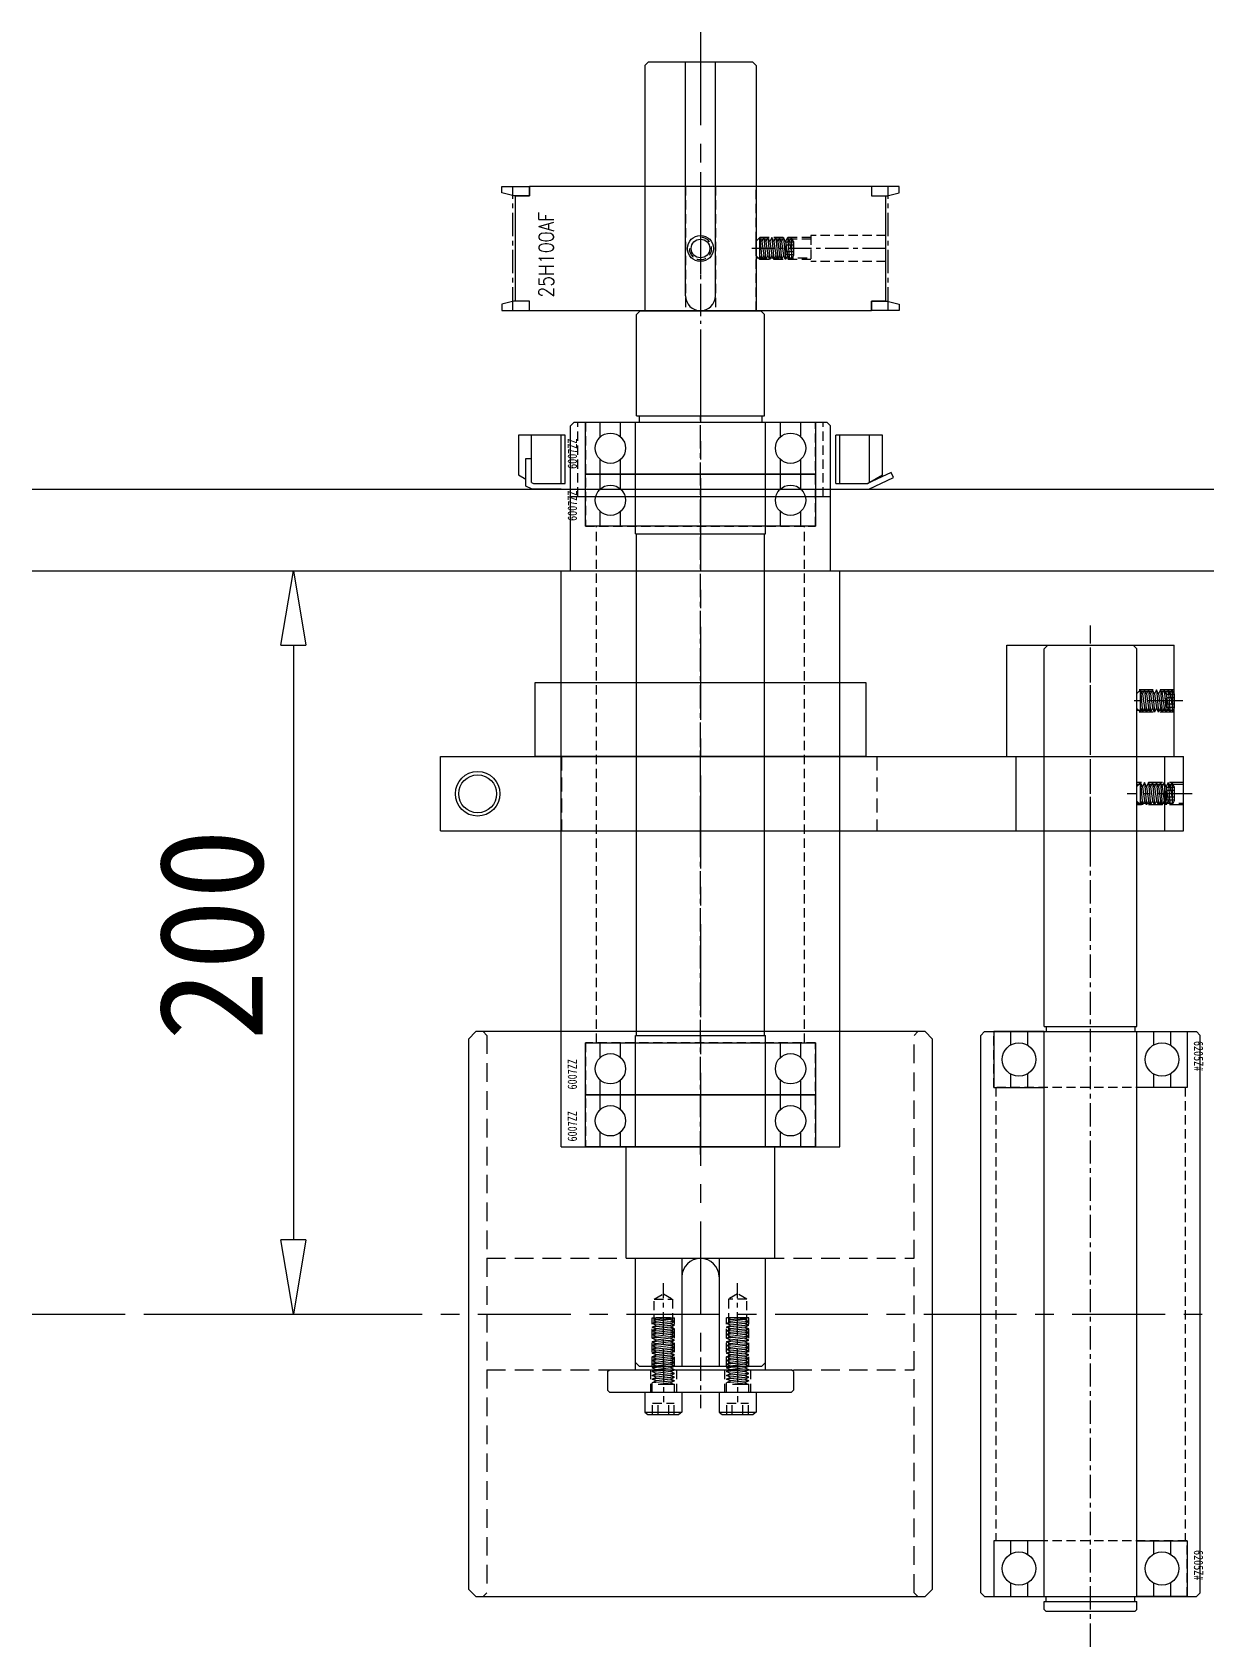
# Model space of a CAD drawing. Extents: x -1323 to 2728, y -2082 to -314.
# Drawn here: x -1322.5 to -1006.3, y -748.1 to -313.6 of the extents above; entities that cross this region are included whole.
import ezdxf

# ---------------------------------------------------------------- set-up
doc = ezdxf.new("R2010")
doc.units = 0
doc.header["$LTSCALE"] = 5
doc.header["$MEASUREMENT"] = 0
doc.linetypes.add('CENTER', pattern=[2, 1.25, -0.25, 0.25, -0.25])
doc.linetypes.add('DASHED', pattern=[0.75, 0.5, -0.25])
doc.layers.get('0').update_dxf_attribs({"linetype": 'CONTINUOUS'})
doc.layers.get('DEFPOINTS').update_dxf_attribs({"linetype": 'CONTINUOUS'})
for name, color, linetype in [('BLOCK', 5, 'CONTINUOUS'), ('CENTER', 1, 'CENTER'), ('DASHED', 2, 'DASHED'), ('DIM', 1, 'CONTINUOUS'), ('MAIN', 3, 'CONTINUOUS'), ('TEMP', 150, 'CONTINUOUS'), ('TEXT', 7, 'CONTINUOUS'), ('VEGETATION', 15, 'CONTINUOUS'), ('圖層1', 7, 'CONTINUOUS')]:
    doc.layers.add(name, color=color, linetype=linetype)
doc.styles.add('CHINESE', font='romans.shx', dxfattribs={"width": 0.85, "height": 4, "bigfont": 'chineset.shx'})
doc.dimstyles.new('WEN', dxfattribs={"dimscale": 0, "dimtxt": 3.5, "dimasz": 2.5, "dimexe": 1.25, "dimexo": 1, "dimgap": 1, "dimtad": 1, "dimtoh": 1, "dimdsep": 46, "dimtxsty": 'Standard', "dimblk1": 'CLOSED', "dimblk2": 'CLOSED', "dimsah": 1, "dimcen": 0.5, "dimclrd": 1, "dimclre": 1, "dimclrt": 1, "dimadec": 0, "dimazin": 0, "dimtfac": 1, "dimtofl": 0, "dimtmove": 0, "dimatfit": 2, "dimldrblk": 'CLOSED', "dimfxl": 0, "dimtvp": 1, "dimtolj": 1, "dimtzin": 0, "dimarcsym": 0})

# ---------------------------------------------------------------- blocks, each defined once
blk = doc.blocks.new('6007')
at = {"layer": 'MAIN', "color": 0}
for p, q in [((0, 31), (14, 31)), ((0, -31), (0, 31)), ((14, 31), (14, -31)), ((0, 27), (3.983228, 27)), ((10.016772, 27), (14, 27)), ((0, 21.5), (3.983228, 21.5)), ((0, 17.5), (14, 17.5)), ((10.016772, 21.5), (14, 21.5)), ((0, -17.5), (14, -17.5)), ((0, -21.500006), (3.983228, -21.500006)), ((10.016772, -21.500006), (14, -21.500006)), ((0, -27), (3.983228, -27)), ((10.016772, -27), (14, -27)), ((14, -31), (0, -31))]:
    blk.add_line(p, q, dxfattribs=at)
for centre in [(7, 24.25), (7, -24.25)]:
    blk.add_circle(centre, 4.082085, dxfattribs=at)
at = {"layer": 'MAIN', "color": 0, "width": 0.8}
blk.add_text('6007ZZ', height=2.5, dxfattribs=at).set_placement((1.436719, 33.277393))
blk = doc.blocks.new('ANW15')
at = {"layer": 'VEGETATION', "color": 7}
for p, q in [((3.809399, 49), (2.6547, 47)), ((14.5, 49), (3.809399, 49)), ((14.5, 36.416998), (14.5, 49)), ((0, 45.332541), (0.777551, 47)), ((0, 37.5), (0, 45.332541)), ((1.733154, 45.5), (1.5, 45)), ((1.788678, 45.5), (1.5, 45)), ((1.5, 45), (1.5, 36.416998)), ((1.733154, 45.5), (14.5, 45.5)), ((1.5, 37.5), (14.5, 37.5)), ((0, -37.5), (0, -45.332544)), ((1.5, -36.417004), (1.5, -45)), ((1.5, -37.5), (14.5, -37.5)), ((14.5, -49), (14.5, -36.417004)), ((1.788678, -45.5), (14.5, -45.5))]:
    blk.add_line(p, q, dxfattribs=at)
at = {"layer": 'VEGETATION', "color": 4}
for p, q in [((1.5, 36.416998), (14.5, 36.416998)), ((1.5, -36.417004), (14.5, -36.417004))]:
    blk.add_line(p, q, dxfattribs=at)
at = {"layer": 'VEGETATION', "color": 7}
for points in [[(0.777551, 47), (8.205652, 47), (8.205652, 45.5)], [(0, -45.332544), (3.109088, -52), (4.468549, -51.366077), (1.5, -45)], [(1.5, -45), (3.809399, -49), (14.5, -49)]]:
    blk.add_lwpolyline(points, dxfattribs=at)
blk = doc.blocks.new('0230-0')
at = {"layer": 'CENTER', "color": 0}
blk.add_line((0, -157.05), (0, 42.63), dxfattribs=at)
at = {"layer": 'DASHED', "color": 0}
for p, q in [((-33, 20), (-33, 40)), ((-31, 40), (-31, 12)), ((31, 12), (31, 40)), ((33, 20), (33, 40)), ((-31, 12), (31, 12)), ((-28, -127), (-28, 12)), ((28, -127), (28, 12)), ((-31, -127), (-31, -155)), ((31, -127), (-31, -127)), ((31, -155), (31, -127))]:
    blk.add_line(p, q, dxfattribs=at)
at = {"layer": 'MAIN', "color": 0}
for p, q in [((-35, 39), (-34, 40)), ((-34, 40), (34, 40)), ((34, 40), (35, 39)), ((-35, 0), (-35, 39)), ((35, 0), (35, 39)), ((-37.5, -155), (-37.5, 0)), ((-37.5, 0), (37.5, 0)), ((37.5, -155), (37.5, 0)), ((-44.5, -50), (-44.5, -30)), ((-44.5, -30), (44.5, -30)), ((44.5, -30), (44.5, -50)), ((44.5, -50), (-44.5, -50)), ((-37.5, -155), (37.5, -155))]:
    blk.add_line(p, q, dxfattribs=at)
at = {"layer": 'MAIN', "color": 0, "linetype": 'Continuous'}
blk.add_line((-35, 20), (35, 20), dxfattribs=at)
blk = doc.blocks.new('0544-0')
at = {"layer": 'BLOCK', "color": 0, "linetype": 'CENTER'}
for p, q in [((-10, -352.73), (-10, -328.72)), ((10, -352.73), (10, -328.72))]:
    blk.add_line(p, q, dxfattribs=at)
at = {"layer": 'BLOCK', "color": 0, "linetype": 'DASHED'}
for p, q in [((-12.5, -333), (-10, -331.56)), ((-12.5, -351), (-12.5, -333)), ((-12.5, -333), (-7.5, -333)), ((-10, -331.56), (-7.5, -333)), ((-7.5, -333), (-7.5, -351)), ((10, -331.56), (7.5, -333)), ((7.5, -333), (7.5, -351)), ((12.5, -333), (7.5, -333)), ((12.5, -333), (10, -331.56)), ((12.5, -351), (12.5, -333)), ((-13, -351), (-13, -338)), ((-13, -338), (-7, -338)), ((-7, -351), (-7, -338)), ((7, -351), (7, -338)), ((13, -338), (7, -338)), ((13, -351), (13, -338))]:
    blk.add_line(p, q, dxfattribs=at)
at = {"layer": 'CENTER', "ltscale": 4}
blk.add_line((0, 7.93), (0, -353.91), dxfattribs=at)
at = {"layer": 'MAIN', "color": 0, "ltscale": 3}
for p, q in [((-14, 0), (14, 0)), ((-4, -63), (-4, 0)), ((4, -63), (4, 0)), ((15, -1), (14, 0)), ((-14, 0), (-15, -1)), ((-15, -1), (-15, -67)), ((15, -1), (15, -67)), ((-16.25, -67), (-17.25, -68)), ((-17.25, -95.3), (-17.25, -68)), ((-16.25, -67), (16.25, -67)), ((16.25, -67), (17.25, -68)), ((17.25, -95.3), (17.25, -68)), ((-17.25, -95.3), (17.25, -95.3)), ((-16.5, -95.3), (-16.5, -97)), ((16.5, -95.3), (16.5, -97)), ((-17.5, -127), (-17.5, -97)), ((-17.5, -97), (17.5, -97)), ((17.5, -127), (17.5, -97)), ((-17.5, -127), (17.5, -127)), ((-17.25, -262), (-17.25, -127)), ((17.25, -262), (17.25, -127)), ((-17.5, -292), (-17.5, -262)), ((17.5, -292), (17.5, -262)), ((-20, -322), (-20, -292)), ((20, -322), (20, -292)), ((-17.5, -350), (-17.5, -322)), ((17.5, -350), (17.5, -322)), ((16.5, -351), (17.5, -350))]:
    blk.add_line(p, q, dxfattribs=at)
at = {"layer": 'MAIN', "color": 0}
for p, q in [((-17.5, -262), (17.5, -262)), ((-20, -292), (20, -292)), ((-20, -322), (20, -322)), ((-5, -327), (-5, -351)), ((5, -327), (5, -351)), ((-17.5, -350), (-16.5, -351)), ((-16.5, -351), (16.5, -351))]:
    blk.add_line(p, q, dxfattribs=at)
at = {"layer": 'MAIN', "color": 0, "ltscale": 3}
blk.add_arc((0, -63), 4, 180, 0, dxfattribs=at)
at = {"layer": 'MAIN', "color": 0}
blk.add_arc((0, -327), 5, 0, 180, dxfattribs=at)
blk = doc.blocks.new('0538-0')
at = {"layer": 'DASHED', "color": 0, "linetype": 'DASHED', "ltscale": 2}
for p, q in [((-58.5, 61), (-57.5, 60)), ((58.5, 61), (57.5, 60)), ((-57.5, 60), (-57.5, -90)), ((57.5, -90), (57.5, 60)), ((-58.5, -91), (-57.5, -90)), ((58.5, -91), (57.5, -90))]:
    blk.add_line(p, q, dxfattribs=at)
at = {"layer": 'DASHED', "color": 0, "ltscale": 2}
for p, q in [((-57.5, 0), (57.5, 0)), ((-17.5, -30), (-17.5, 0)), ((-5, 0), (-5, -30)), ((5, 0), (5, -30)), ((17.5, -30), (17.5, 0)), ((-57.5, -30), (57.5, -30))]:
    blk.add_line(p, q, dxfattribs=at)
at = {"layer": 'MAIN', "color": 0, "ltscale": 2}
for p, q in [((-62.5, 59), (-60.5, 61)), ((60.5, 61), (-60.5, 61)), ((60.5, 61), (62.5, 59)), ((-62.5, 59), (-62.5, -89)), ((62.5, -89), (62.5, 59)), ((-62.5, -89), (-60.5, -91)), ((-60.5, -91), (60.5, -91)), ((60.5, -91), (62.5, -89))]:
    blk.add_line(p, q, dxfattribs=at)
blk = doc.blocks.new('0227-1')
at = {"layer": 'BLOCK', "color": 0, "linetype": 'CENTER', "ltscale": 1.5}
for p, q in [((-10, 132.4), (-10, 114.9)), ((-35, 129.9), (-35, 114.9))]:
    blk.add_line(p, q, dxfattribs=at)
at = {"layer": 'BLOCK', "color": 0, "linetype": 'DASHED', "ltscale": 1.5}
for p, q in [((-38, 127.5), (-38, 117.5)), ((-37.5, 127.5), (-37.5, 117.5)), ((-32.5, 117.5), (-32.5, 127.5)), ((-32, 127.5), (-32, 117.5)), ((-13, 130), (-13, 117.5)), ((-12.5, 130), (-12.5, 117.5)), ((-7.5, 117.5), (-7.5, 130)), ((-7, 130), (-7, 117.5))]:
    blk.add_line(p, q, dxfattribs=at)
at = {"layer": 'BLOCK', "color": 0, "linetype": 'Continuous', "ltscale": 1.5}
blk.add_circle((-10, -60), 5.1, dxfattribs=at)
at = {"layer": 'CENTER', "color": 0, "ltscale": 1.5}
for p, q in [((5.01, 105), (-54.16, 105)), ((3.71, 0), (-24.55, 0))]:
    blk.add_line(p, q, dxfattribs=at)
at = {"layer": 'DASHED', "color": 0, "ltscale": 1.5}
for p, q in [((0, 117.5), (-50, 117.5)), ((0, 92.5), (-50, 92.5)), ((-20, 47.5), (0, 47.5)), ((-20, 37.45), (0, 37.45)), ((-20, -37.45), (0, -37.45))]:
    blk.add_line(p, q, dxfattribs=at)
at = {"layer": 'MAIN', "color": 0, "ltscale": 1.5}
for p, q in [((-20, 127.5), (-50, 127.5)), ((-50, 82.5), (-50, 127.5)), ((-20, -70), (-20, 130)), ((0, 130), (-20, 130)), ((0, -70), (0, 130)), ((0, 125), (-20, 125)), ((0, 85), (-20, 85)), ((-20, 82.5), (-50, 82.5)), ((0, -70), (-20, -70))]:
    blk.add_line(p, q, dxfattribs=at)
blk.add_circle((-10, -60), 6, dxfattribs=at)
blk = doc.blocks.new('0539-0')
at = {"layer": 'DASHED', "color": 0}
for p, q in [((-26, -15), (-26, 0)), ((26, 0), (26, -15)), ((26, -15), (-26, -15)), ((-25.5, -15), (-25.5, -137)), ((25.5, -15), (25.5, -137)), ((-26, -137), (-26, -152)), ((26, -137), (-26, -137)), ((26, -152), (26, -137))]:
    blk.add_line(p, q, dxfattribs=at)
at = {"layer": 'MAIN', "color": 0}
for p, q in [((-29.5, -1), (-28.5, 0)), ((-28.5, 0), (28.5, 0)), ((-29.5, -151), (-29.5, -1)), ((28.5, 0), (29.5, -1)), ((29.5, -151), (29.5, -1)), ((-29.5, -151), (-28.5, -152)), ((-28.5, -152), (28.5, -152)), ((28.5, -152), (29.5, -151))]:
    blk.add_line(p, q, dxfattribs=at)
blk = doc.blocks.new('0540-0')
at = {"layer": 'CENTER', "color": 0}
blk.add_line((0, -269.52), (0, 5.29), dxfattribs=at)
at = {"layer": 'MAIN', "color": 0}
for p, q in [((-12.5, -1), (-11.5, 0)), ((-11.5, 0), (11.5, 0)), ((11.5, 0), (12.5, -1)), ((-12.5, -102.6), (-12.5, -1)), ((12.5, -102.6), (12.5, -1)), ((-12.5, -102.6), (12.5, -102.6)), ((-12.5, -256), (-12.5, -104)), ((-12.5, -104), (12.5, -104)), ((-11.9, -102.6), (-11.9, -104)), ((11.9, -102.6), (11.9, -104)), ((12.5, -256), (12.5, -104)), ((-12.5, -256), (12.5, -256)), ((-11.9, -257.4), (-11.9, -256)), ((11.9, -257.4), (11.9, -256)), ((-12.5, -257.4), (12.5, -257.4)), ((-12.5, -259.5), (-12.5, -257.4)), ((-12.5, -259.5), (-12, -260)), ((-12, -260), (12, -260)), ((12.5, -259.5), (12, -260)), ((12.5, -259.5), (12.5, -257.4))]:
    blk.add_line(p, q, dxfattribs=at)
blk = doc.blocks.new('6205')
at = {"layer": 'BLOCK', "color": 0}
for p, q in [((0, 9), (3.602893, 9)), ((11.397119, 9), (15, 9)), ((0, 4.500002), (3.602893, 4.500002)), ((11.397119, 4.500002), (15, 4.500002)), ((0, -25), (0, -38.5)), ((0, -29.5), (3.602893, -29.5)), ((11.397119, -29.5), (15, -29.5)), ((0, -34), (3.602893, -34)), ((11.397119, -34), (15, -34))]:
    blk.add_line(p, q, dxfattribs=at)
for points in [[(0, 0), (0, 13.5), (15, 13.5), (15, 0), (0, 0)], [(0, -38.5), (15, -38.5), (15, -25), (0, -25)]]:
    blk.add_lwpolyline(points, dxfattribs=at)
for centre in [(7.5, 6.75), (7.5, -31.75)]:
    blk.add_circle(centre, 4.5, dxfattribs=at)
at = {"layer": 'BLOCK', "color": 0, "width": 0.8}
blk.add_text('6205Z#', height=2.5, dxfattribs=at).set_placement((2.505115, 15.351147))
blk = doc.blocks.new('M6X10B')
at = {"layer": 'MAIN', "color": 0, "linetype": 'Continuous'}
for p, q in [((-1.9, 10), (-3, 9.5)), ((-3, 9.5), (3, 9.5)), ((-3, 9.5), (1.37, 9.5)), ((-3, 9.5), (1.37, 9.5)), ((-3, 9.5), (1.37, 9.5)), ((-3, 9.5), (1.37, 9.5)), ((-3, 9.5), (1.37, 9.5)), ((-3, 9.5), (1.37, 9.5)), ((-1.9, 8.97), (-3, 9.5)), ((-1.9, 8.97), (-3, 9.5)), ((-1.9, 8.97), (-3, 9.5)), ((-1.9, 8.97), (-3, 9.5)), ((-1.9, 8.97), (-3, 9.5)), ((-1.9, 8.97), (-3, 9.5)), ((-3, 8.44), (3, 8.97)), ((-3, 8.44), (3, 8.97)), ((-3, 8.44), (3, 8.97)), ((-3, 8.44), (3, 8.97)), ((-3, 8.44), (3, 8.97)), ((-3, 8.44), (3, 8.97)), ((-3, 8.44), (-1.9, 8.97)), ((-3, 8.44), (-1.9, 8.97)), ((-3, 8.44), (-1.9, 8.97)), ((-3, 8.44), (-1.9, 8.97)), ((-3, 8.44), (-1.9, 8.97)), ((-3, 8.44), (-1.9, 8.97)), ((-1.9, 10), (1.9, 10)), ((-1.9, 8.97), (1.37, 9.5)), ((-1.9, 8.97), (1.37, 9.5)), ((-1.9, 8.97), (1.37, 9.5)), ((-1.9, 8.97), (1.37, 9.5)), ((-1.9, 8.97), (1.37, 9.5)), ((-1.9, 8.97), (1.37, 9.5)), ((1.9, 10), (3, 9.5)), ((1.9, 8.44), (3, 8.97)), ((1.9, 8.44), (3, 8.97)), ((1.9, 8.44), (3, 8.97)), ((1.9, 8.44), (3, 8.97)), ((1.9, 8.44), (3, 8.97)), ((1.9, 8.44), (3, 8.97)), ((3, 9.5), (3, 8.97)), ((-3, 8.44), (-1.9, 7.91)), ((-3, 7.38), (3, 7.91)), ((-1.9, 7.91), (-3, 7.38)), ((-3, 7.38), (-1.9, 6.84)), ((-3, 6.31), (3, 6.84)), ((-1.9, 6.84), (-3, 6.31)), ((-3, 6.31), (-1.9, 5.78)), ((-3, 5.25), (3, 5.78)), ((-1.9, 5.78), (-3, 5.25)), ((-3, 5.25), (-1.9, 4.72)), ((-3, 4.19), (3, 4.72)), ((-1.9, 4.72), (-3, 4.19)), ((-1.9, 7.91), (1.9, 8.44)), ((-1.9, 6.84), (1.9, 7.38)), ((-1.9, 5.78), (1.9, 6.31)), ((-1.9, 4.72), (1.9, 5.25)), ((1.9, 8.44), (3, 7.91)), ((3, 7.91), (1.9, 7.38)), ((1.9, 7.38), (3, 6.84)), ((3, 6.84), (1.9, 6.31)), ((1.9, 6.31), (3, 5.78)), ((3, 5.78), (1.9, 5.25)), ((1.9, 5.25), (3, 4.72)), ((3, 4.72), (1.9, 4.19)), ((-3, 4.19), (-1.9, 3.66)), ((-3, 3.12), (3, 3.66)), ((-1.9, 3.66), (-3, 3.12)), ((-3, 3.12), (-1.9, 2.59)), ((-3, 2.06), (3, 2.59)), ((-1.9, 2.59), (-3, 2.06)), ((-3, 2.06), (-1.9, 1.53)), ((-3, 1), (3, 1.53)), ((-1.9, 1.53), (-3, 1)), ((3, 1), (-3, 1)), ((-2, 0), (-3, 1)), ((2, 0), (-2, 0)), ((-1.9, 3.66), (1.9, 4.19)), ((-1.9, 2.59), (1.9, 3.12)), ((-1.9, 1.53), (1.9, 2.06)), ((1.9, 4.19), (3, 3.66)), ((3, 3.66), (1.9, 3.12)), ((1.9, 3.12), (3, 2.59)), ((3, 2.59), (1.9, 2.06)), ((1.9, 2.06), (3, 1.53)), ((3, 1.53), (1.9, 1)), ((2, 0), (3, 1))]:
    blk.add_line(p, q, dxfattribs=at)
at = {"layer": 'MAIN', "color": 0, "linetype": 'DASHED'}
for p, q in [((-1.73, 10), (-1.73, 8)), ((-0.87, 10), (-0.87, 8)), ((0.87, 10), (0.87, 8)), ((1.73, 10), (1.73, 8)), ((1.73, 8), (-1.73, 8))]:
    blk.add_line(p, q, dxfattribs=at)
blk = doc.blocks.new('127-0')
at = {"layer": 'CENTER', "color": 0}
for p, q in [((-10, 2.86), (-10, -8.7)), ((0, 3.28), (0, -10.29)), ((10, 2.86), (10, -8.7))]:
    blk.add_line(p, q, dxfattribs=at)
at = {"layer": 'DASHED', "color": 0}
for p, q in [((-13.5, 0), (-13.5, -6)), ((-6.5, 0), (-6.5, -6)), ((6.5, 0), (6.5, -6)), ((13.5, 0), (13.5, -6))]:
    blk.add_line(p, q, dxfattribs=at)
at = {"layer": 'MAIN', "color": 0}
for p, q in [((-25, -0.5), (-24.5, 0)), ((-24.5, 0), (24.5, 0)), ((25, -0.5), (24.5, 0)), ((-25, -0.5), (-25, -5.5)), ((25, -0.5), (25, -5.5)), ((-24.5, -6), (-25, -5.5)), ((-24.5, -6), (24.5, -6)), ((25, -5.5), (24.5, -6))]:
    blk.add_line(p, q, dxfattribs=at)
blk = doc.blocks.new('M6X20A')
at = {"layer": 'MAIN', "color": 0, "linetype": 'Continuous'}
for p, q in [((-5, 5.4), (-4.15, 6)), ((5, 5.4), (-5, 5.4)), ((-5, 0), (-5, 5.4)), ((4.15, 6), (-4.15, 6)), ((5, 5.4), (4.15, 6)), ((5, 0), (5, 5.4)), ((5, 0), (-5, 0)), ((-3, 0), (-3, -2)), ((3, 0), (3, -2.5)), ((-3, -2), (1.4, -2)), ((-1.9, -2.5), (-3, -2)), ((-3, -3), (3, -2.5)), ((-3, -3), (-1.9, -2.5)), ((-3, -3), (-1.9, -3.5)), ((-3, -4), (3, -3.5)), ((-1.9, -3.5), (-3, -4)), ((-3, -4), (-1.9, -4.5)), ((-1.9, -2.5), (1.4, -2)), ((-1.9, -3.5), (1.9, -3)), ((-1.9, -4.5), (1.9, -4)), ((1.9, -3), (3, -2.5)), ((1.9, -3), (3, -3.5)), ((3, -3.5), (1.9, -4)), ((1.9, -4), (3, -4.5)), ((-3, -5), (3, -4.5)), ((-1.9, -4.5), (-3, -5)), ((-3, -5), (-1.9, -5.5)), ((-3, -6), (3, -5.5)), ((-1.9, -5.5), (-3, -6)), ((-3, -6), (-1.9, -6.5)), ((-3, -7), (3, -6.5)), ((-1.9, -6.5), (-3, -7)), ((-3, -7), (-1.9, -7.5)), ((-3, -8), (3, -7.5)), ((-1.9, -7.5), (-3, -8)), ((-3, -8), (-1.9, -8.5)), ((-3, -9), (3, -8.5)), ((-1.9, -8.5), (-3, -9)), ((-1.9, -5.5), (1.9, -5)), ((-1.9, -6.5), (1.9, -6)), ((-1.9, -7.5), (1.9, -7)), ((-1.9, -8.5), (1.9, -8)), ((3, -4.5), (1.9, -5)), ((1.9, -5), (3, -5.5)), ((3, -5.5), (1.9, -6)), ((1.9, -6), (3, -6.5)), ((3, -6.5), (1.9, -7)), ((1.9, -7), (3, -7.5)), ((3, -7.5), (1.9, -8)), ((1.9, -8), (3, -8.5)), ((3, -8.5), (1.9, -9)), ((-3, -9), (-1.9, -9.5)), ((-3, -10), (3, -9.5)), ((-1.9, -9.5), (-3, -10)), ((-3, -10), (-1.9, -10.5)), ((-3, -11), (3, -10.5)), ((-1.9, -10.5), (-3, -11)), ((-3, -11), (-1.9, -11.5)), ((-3, -12), (3, -11.5)), ((-1.9, -11.5), (-3, -12)), ((-3, -12), (-1.9, -12.5)), ((-3, -13), (3, -12.5)), ((-1.9, -12.5), (-3, -13)), ((-3, -13), (-1.9, -13.5)), ((-1.9, -9.5), (1.9, -9)), ((-1.9, -10.5), (1.9, -10)), ((-1.9, -11.5), (1.9, -11)), ((-1.9, -12.5), (1.9, -12)), ((-1.9, -13.5), (1.9, -13)), ((1.9, -9), (3, -9.5)), ((3, -9.5), (1.9, -10)), ((1.9, -10), (3, -10.5)), ((3, -10.5), (1.9, -11)), ((1.9, -11), (3, -11.5)), ((3, -11.5), (1.9, -12)), ((1.9, -12), (3, -12.5)), ((3, -12.5), (1.9, -13)), ((1.9, -13), (3, -13.5)), ((-3, -14), (3, -13.5)), ((-1.9, -13.5), (-3, -14)), ((-3, -14), (-1.9, -14.5)), ((-3, -15), (3, -14.5)), ((-1.9, -14.5), (-3, -15)), ((-3, -15), (-1.9, -15.5)), ((-3, -16), (3, -15.5)), ((-1.9, -15.5), (-3, -16)), ((-3, -16), (-1.9, -16.5)), ((-3, -17), (3, -16.5)), ((-1.9, -16.5), (-3, -17)), ((-3, -17), (-1.9, -17.5)), ((-1.9, -14.5), (1.9, -14)), ((-1.9, -15.5), (1.9, -15)), ((-1.9, -16.5), (1.9, -16)), ((-1.9, -17.5), (1.9, -17)), ((3, -13.5), (1.9, -14)), ((1.9, -14), (3, -14.5)), ((3, -14.5), (1.9, -15)), ((1.9, -15), (3, -15.5)), ((3, -15.5), (1.9, -16)), ((1.9, -16), (3, -16.5)), ((3, -16.5), (1.9, -17)), ((1.9, -17), (3, -17.5)), ((-3, -18), (3, -17.5)), ((-1.9, -17.5), (-3, -18)), ((-3, -18), (-1.9, -18.5)), ((-3, -19), (3, -18.5)), ((-1.9, -18.5), (-3, -19)), ((-1.9, -19.5), (-3, -19)), ((-2.19, -19.71), (2.47, -19.43)), ((-2.19, -19.71), (-1.9, -19.5)), ((-1.9, -20), (-2.19, -19.71)), ((-1.9, -18.5), (1.9, -18)), ((-1.9, -19.5), (1.9, -19)), ((-1.9, -20), (1.9, -20)), ((3, -17.5), (1.9, -18)), ((1.9, -18), (3, -18.5)), ((3, -18.5), (1.9, -19)), ((2.47, -19.43), (1.9, -19)), ((1.9, -20), (2.47, -19.43))]:
    blk.add_line(p, q, dxfattribs=at)
at = {"layer": 'MAIN', "color": 0, "linetype": 'DASHED'}
for p, q in [((-2.89, 6), (-2.89, 3)), ((-1.44, 6), (-1.44, 3)), ((1.44, 6), (1.44, 3)), ((2.89, 6), (2.89, 3)), ((2.89, 3), (-2.89, 3))]:
    blk.add_line(p, q, dxfattribs=at)
blk = doc.blocks.new('0038-0')
at = {"layer": 'CENTER', "color": 0}
for p, q in [((0, 37.28), (0, -3.48)), ((-50.53, 0.1), (-50.53, 33.4)), ((50.53, 0.1), (50.53, 33.4)), ((49.85, 16.75), (13.78, 16.75))]:
    blk.add_line(p, q, dxfattribs=at)
at = {"layer": 'DASHED', "color": 0}
for p, q in [((-15, 33.5), (-15, 0)), ((-4, 33.5), (-4, 0)), ((4, 33.5), (4, 0)), ((15, 0), (15, 33.5)), ((29.74, 19.75), (15, 19.75)), ((29.74, 19.25), (15, 19.25)), ((49.85, 20.25), (29.74, 20.25)), ((29.74, 20.25), (29.74, 13.25)), ((15, 14.25), (29.74, 14.25)), ((29.74, 13.75), (15, 13.75)), ((49.85, 13.25), (29.74, 13.25))]:
    blk.add_line(p, q, dxfattribs=at)
blk.add_arc((0, 16.75), 3, 180, 90, dxfattribs=at)
at = {"layer": 'MAIN', "color": 0}
for points in [[(-53.5, 33.4), (-46, 33.4), (-46, 30.9), (-50.24, 30.9), (-53.5, 31.77)], [(-46, 2.6), (-49.85, 2.6), (-49.85, 30.9), (-46, 30.9), (-46, 33.5), (46, 33.5), (46, 30.9), (49.85, 30.9), (49.85, 2.6), (46, 2.6), (46, 0), (-46, 0)], [(53.5, 33.4), (46, 33.4), (46, 30.9), (50.24, 30.9), (53.5, 31.77)], [(-53.5, 0.1), (-46, 0.1), (-46, 2.6), (-50.24, 2.6), (-53.5, 1.73)], [(53.5, 0.1), (46, 0.1), (46, 2.6), (50.24, 2.6), (53.5, 1.73)]]:
    blk.add_lwpolyline(points, close=True, dxfattribs=at)
for radius in [3.5, 2.5]:
    blk.add_circle((0, 16.75), radius, dxfattribs=at)
at = {"layer": 'DIM', "color": 0, "style": 'CHINESE', "width": 0.85}
blk.add_text('25H100AF', height=4, rotation=90, dxfattribs=at).set_placement((-39.53, 3.55))
blk = doc.blocks.new('SL6-045-1')
at = {"layer": 'DIM', "color": 8, "rotation": 180}
for p in [(-10, -221), (10, -221)]:
    blk.add_blockref('M6X20A', p, dxfattribs=at)
at = {"layer": 'MAIN', "color": 5}
for name, p in [('0544-0', (0, 137)), ('0539-0', (105, -124))]:
    blk.add_blockref(name, p, dxfattribs=at)
at = {"layer": 'MAIN', "color": 8}
for name, p in [('0038-0', (0, 70)), ('127-0', (0, -215))]:
    blk.add_blockref(name, p, dxfattribs=at)
for name, p, rotation in [('M6X10B', (15, 86.75), 270), ('6007', (0, 26), 90), ('6007', (0, 12), 90), ('M6X10B', (117.5, -35), 270), ('M6X10B', (117.5, -60), 270), ('6007', (0, -141), 90), ('6007', (0, -155), 90)]:
    blk.add_blockref(name, p, dxfattribs=dict(at, rotation=rotation))
at = {"layer": 'MAIN', "rotation": 90}
blk.add_blockref('ANW15', (-0.000003, 22), dxfattribs=at)
at = {"layer": 'MAIN', "color": 1}
blk.add_blockref('0540-0', (105, -20), dxfattribs=at)
at = {"layer": 'MAIN', "color": 3}
blk.add_blockref('0538-0', (0, -185), dxfattribs=at)
at = {"layer": 'TEMP', "color": 7}
blk.add_blockref('0230-0', (0, 0), dxfattribs=at)
at = {"layer": 'TEMP', "color": 7, "rotation": 270}
blk.add_blockref('0227-1', (0, -70), dxfattribs=at)
at = {"layer": 'TEXT', "color": 8, "rotation": 270}
for p in [(117.5, -124), (117.5, -261)]:
    blk.add_blockref('6205', p, dxfattribs=at)
blk = doc.blocks.new('SL6-036-0')
at = {"layer": 'MAIN', "color": 4}
blk.add_blockref('SL6-045-1', (0, 0), dxfattribs=at)
blk = doc.blocks.new('_CLOSED')
at = {"color": 0, "linetype": 'ByBlock'}
for p, q in [((-1, 0.167), (0, 0)), ((-1, 0.167), (-1, -0.167)), ((0, 0), (-1, -0.167))]:
    blk.add_line(p, q, dxfattribs=at)
blk = doc.blocks.new('*D174')
at = {"layer": 'DEFPOINTS', "color": 0}
for p in [(-1299.02, -458.53), (-1299.02, -658.53), (-1252.2, -658.53)]:
    blk.add_point(p, dxfattribs=at)
at = {"layer": 'MAIN', "color": 1, "lineweight": -2}
for p, q in [((-1291.02, -458.53), (-1242.2, -458.53)), ((-1252.2, -478.53), (-1252.2, -638.53)), ((-1291.02, -658.53), (-1242.2, -658.53))]:
    blk.add_line(p, q, dxfattribs=at)
at = {"layer": 'MAIN', "color": 1, "lineweight": -2, "xscale": 20, "yscale": 20, "zscale": 20}
for p, rotation in [((-1252.2, -458.53), 90), ((-1252.2, -658.53), 270)]:
    blk.add_blockref('_CLOSED', p, dxfattribs=dict(at, rotation=rotation))
at = {"layer": 'MAIN', "color": 1, "insert": (-1274.2, -556.47), "char_height": 28, "attachment_point": 5, "rotation": 90}
blk.add_mtext('\\A1;200', dxfattribs=at)

msp = doc.modelspace()

# ---------------------------------------------------------------- linework, layer by layer
at = {"layer": 'MAIN', "color": 7}
for p, q in [((-1322.503, -436.532), (1992.54, -436.532)), ((-1322.503, -458.532), (1992.54, -458.532))]:
    msp.add_line(p, q, dxfattribs=at)
at = {"layer": 'MAIN', "color": 1, "linetype": 'CENTER', "ltscale": 4}
msp.add_line((-1322.503, -658.532), (1992.54, -658.532), dxfattribs=at)

# ---------------------------------------------------------------- block references
at = {"layer": '圖層1'}
msp.add_blockref('SL6-036-0', (-1142.593, -458.532), dxfattribs=at)

# ---------------------------------------------------------------- dimensions: what is measured, and where the dimension line sits
at = {"layer": 'MAIN'}
dim = msp.add_linear_dim(base=(-1252.195, -658.532), p1=(-1299.023, -458.532), p2=(-1299.023, -658.532), angle=90, dimstyle='WEN', override={"dimscale": 8, "dimatfit": 1}, dxfattribs=at)
dim.commit()
dim.dimension.update_dxf_attribs({"geometry": '*D174', "text_midpoint": (-1252.195, -556.47), "dimtype": 160})

doc.saveas('drawing.dxf')
